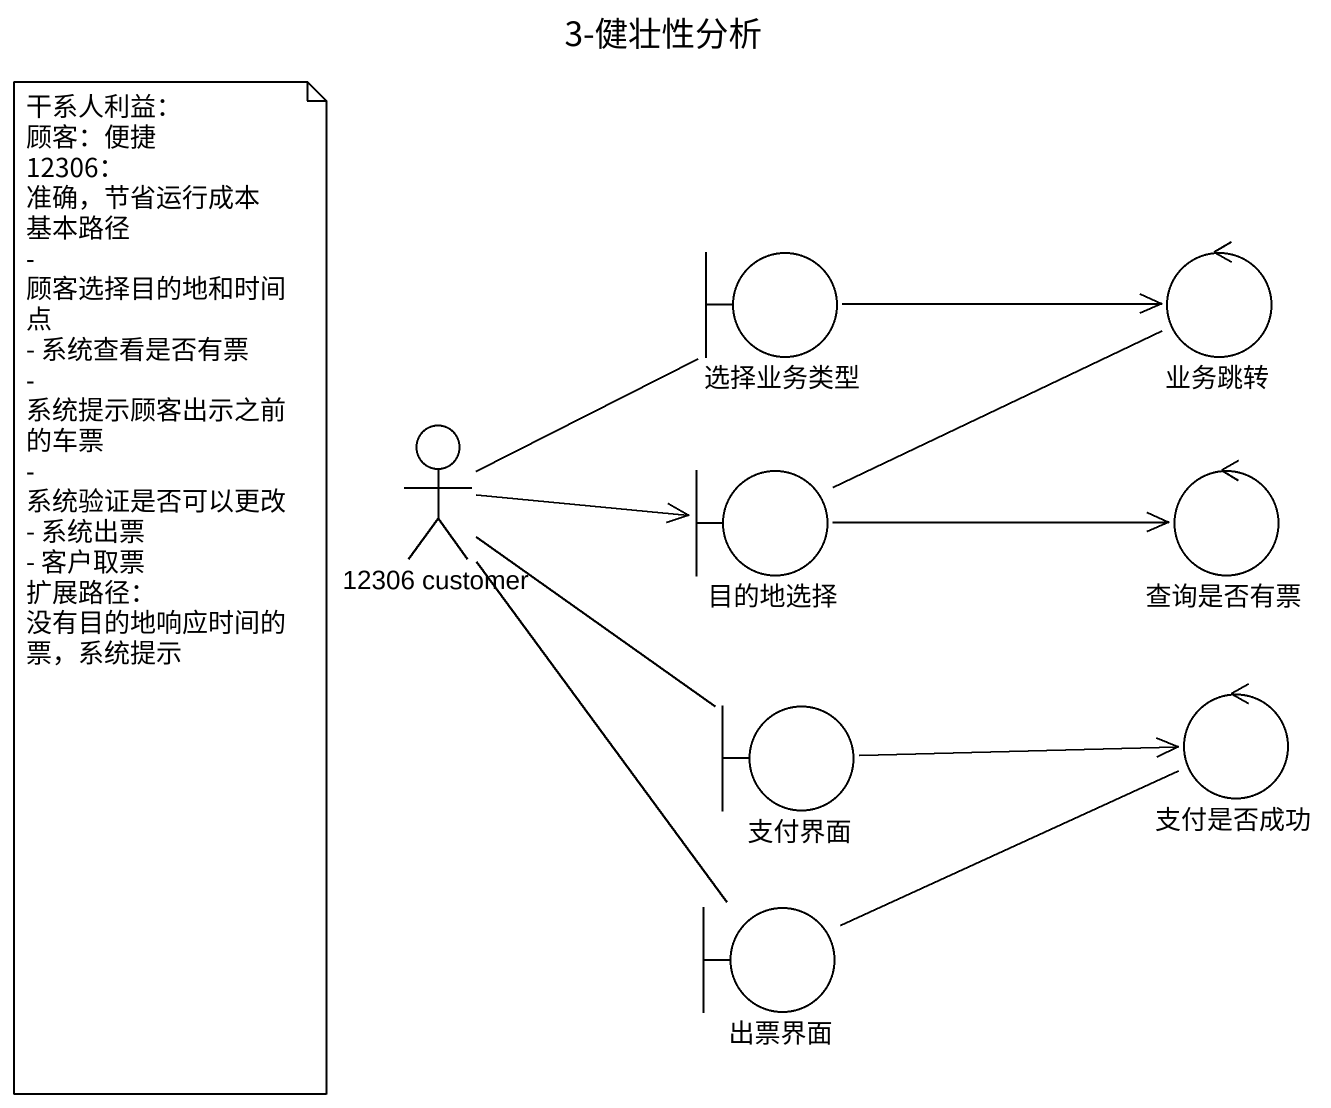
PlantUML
@startuml
title 3-健壮性分析
boundary 选择业务类型
control 业务跳转
actor "12306 customer" as a12306_customer
boundary 目的地选择
control 查询是否有票
boundary 支付界面
control 支付是否成功
boundary 出票界面
选择业务类型 -right-> 业务跳转
业务跳转 -left- 目的地选择
a12306_customer -up- 选择业务类型
a12306_customer -right-> 目的地选择
a12306_customer -- 支付界面
a12306_customer -- 出票界面
目的地选择 -right-> 查询是否有票
支付界面 -right-> 支付是否成功
支付是否成功 -left- 出票界面
note as N1
  干系人利益：
  顾客：便捷
  12306： 准确，节省运行成本
  基本路径
  - 顾客选择目的地和时间点
  - 系统查看是否有票
  - 系统提示顾客出示之前的车票
  - 系统验证是否可以更改
  - 系统出票
  - 客户取票
  扩展路径：
  没有目的地响应时间的票，系统提示
end note
@enduml
